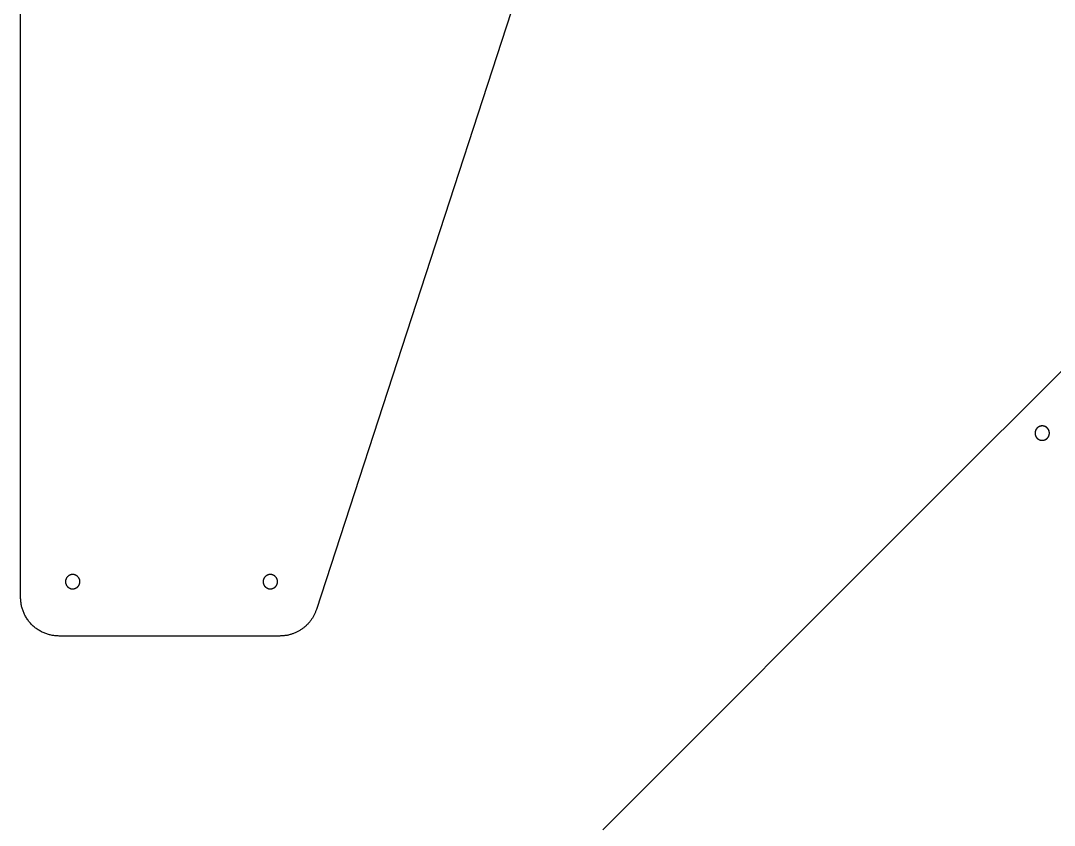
# Model space of a CAD drawing. Extents: x 0 to 146, y -2 to 88.
# Drawn here: x 18.03 to 31.5, y 41.32 to 51.81 of the extents above; entities that cross this region are included whole.
import ezdxf

# ---------------------------------------------------------------- set-up
doc = ezdxf.new("R2010")
doc.units = 0
doc.header["$LTSCALE"] = 15
doc.layers.add('CUT$EXTERIOR', color=1, linetype='CONTINUOUS')
doc.layers.add('CUT$INTERIOR', color=5, linetype='CONTINUOUS')

msp = doc.modelspace()

# ---------------------------------------------------------------- linework, layer by layer
at = {"layer": 'CUT$EXTERIOR'}
for p, q in [((18.026, 44.286), (18.026, 66.453)), ((25.501, 55.246), (21.879, 44.132)), ((29.84, 45.49), (35.994, 51.644)), ((25.611, 41.26), (29.84, 45.49)), ((18.026, 44.275), (18.026, 44.286)), ((18.027, 44.264), (18.026, 44.275)), ((18.027, 44.253), (18.027, 44.264)), ((18.028, 44.242), (18.027, 44.253)), ((18.029, 44.23), (18.028, 44.242)), ((18.031, 44.219), (18.029, 44.23)), ((18.032, 44.207), (18.031, 44.219)), ((18.034, 44.195), (18.032, 44.207)), ((18.037, 44.184), (18.034, 44.195)), ((18.039, 44.172), (18.037, 44.184)), ((18.042, 44.161), (18.039, 44.172)), ((18.045, 44.149), (18.042, 44.161)), ((18.049, 44.137), (18.045, 44.149)), ((18.053, 44.126), (18.049, 44.137)), ((18.057, 44.114), (18.053, 44.126)), ((18.061, 44.102), (18.057, 44.114)), ((18.066, 44.091), (18.061, 44.102)), ((18.071, 44.079), (18.066, 44.091)), ((18.076, 44.068), (18.071, 44.079)), ((18.082, 44.057), (18.076, 44.068)), ((18.088, 44.046), (18.082, 44.057)), ((18.094, 44.035), (18.088, 44.046)), ((21.842, 44.045), (21.837, 44.037)), ((21.847, 44.054), (21.842, 44.045)), ((21.851, 44.062), (21.847, 44.054)), ((21.855, 44.071), (21.851, 44.062)), ((21.859, 44.079), (21.855, 44.071)), ((21.863, 44.088), (21.859, 44.079)), ((21.867, 44.097), (21.863, 44.088)), ((21.87, 44.105), (21.867, 44.097)), ((21.873, 44.114), (21.87, 44.105)), ((21.877, 44.123), (21.873, 44.114)), ((21.879, 44.132), (21.877, 44.123)), ((18.101, 44.024), (18.094, 44.035)), ((18.108, 44.013), (18.101, 44.024)), ((18.115, 44.002), (18.108, 44.013)), ((18.122, 43.992), (18.115, 44.002)), ((18.13, 43.981), (18.122, 43.992)), ((18.138, 43.971), (18.13, 43.981)), ((18.146, 43.961), (18.138, 43.971)), ((18.155, 43.952), (18.146, 43.961)), ((18.164, 43.942), (18.155, 43.952)), ((18.173, 43.933), (18.164, 43.942)), ((18.182, 43.924), (18.173, 43.933)), ((18.191, 43.915), (18.182, 43.924)), ((18.201, 43.907), (18.191, 43.915)), ((21.737, 43.914), (21.73, 43.907)), ((21.745, 43.92), (21.737, 43.914)), ((21.752, 43.927), (21.745, 43.92)), ((21.759, 43.935), (21.752, 43.927)), ((21.766, 43.942), (21.759, 43.935)), ((21.773, 43.949), (21.766, 43.942)), ((21.78, 43.957), (21.773, 43.949)), ((21.786, 43.964), (21.78, 43.957)), ((21.793, 43.972), (21.786, 43.964)), ((21.799, 43.98), (21.793, 43.972)), ((21.805, 43.988), (21.799, 43.98)), ((21.811, 43.996), (21.805, 43.988)), ((21.816, 44.004), (21.811, 43.996)), ((21.822, 44.012), (21.816, 44.004)), ((21.827, 44.02), (21.822, 44.012)), ((21.832, 44.028), (21.827, 44.02)), ((21.837, 44.037), (21.832, 44.028)), ((18.211, 43.898), (18.201, 43.907)), ((18.221, 43.89), (18.211, 43.898)), ((18.231, 43.883), (18.221, 43.89)), ((18.242, 43.875), (18.231, 43.883)), ((18.253, 43.868), (18.242, 43.875)), ((18.263, 43.861), (18.253, 43.868)), ((18.274, 43.855), (18.263, 43.861)), ((18.285, 43.848), (18.274, 43.855)), ((18.296, 43.842), (18.285, 43.848)), ((18.308, 43.837), (18.296, 43.842)), ((18.319, 43.831), (18.308, 43.837)), ((18.331, 43.826), (18.319, 43.831)), ((18.342, 43.822), (18.331, 43.826)), ((18.354, 43.817), (18.342, 43.822)), ((18.365, 43.813), (18.354, 43.817)), ((18.377, 43.809), (18.365, 43.813)), ((18.389, 43.806), (18.377, 43.809)), ((18.4, 43.803), (18.389, 43.806)), ((18.412, 43.8), (18.4, 43.803)), ((18.424, 43.797), (18.412, 43.8)), ((18.435, 43.795), (18.424, 43.797)), ((18.447, 43.793), (18.435, 43.795)), ((18.458, 43.791), (18.447, 43.793)), ((18.47, 43.79), (18.458, 43.791)), ((18.481, 43.788), (18.47, 43.79)), ((18.493, 43.788), (18.481, 43.788)), ((18.504, 43.787), (18.493, 43.788)), ((18.515, 43.787), (18.504, 43.787)), ((18.526, 43.786), (18.515, 43.787)), ((21.404, 43.786), (18.526, 43.786)), ((21.413, 43.787), (21.404, 43.786)), ((21.423, 43.787), (21.413, 43.787)), ((21.432, 43.787), (21.423, 43.787)), ((21.441, 43.788), (21.432, 43.787)), ((21.451, 43.789), (21.441, 43.788)), ((21.46, 43.79), (21.451, 43.789)), ((21.469, 43.791), (21.46, 43.79)), ((21.479, 43.792), (21.469, 43.791)), ((21.488, 43.794), (21.479, 43.792)), ((21.498, 43.795), (21.488, 43.794)), ((21.507, 43.797), (21.498, 43.795)), ((21.517, 43.799), (21.507, 43.797)), ((21.526, 43.802), (21.517, 43.799)), ((21.536, 43.804), (21.526, 43.802)), ((21.545, 43.807), (21.536, 43.804)), ((21.555, 43.81), (21.545, 43.807)), ((21.564, 43.813), (21.555, 43.81)), ((21.573, 43.816), (21.564, 43.813)), ((21.583, 43.82), (21.573, 43.816)), ((21.592, 43.823), (21.583, 43.82)), ((21.601, 43.827), (21.592, 43.823)), ((21.611, 43.831), (21.601, 43.827)), ((21.62, 43.835), (21.611, 43.831)), ((21.629, 43.84), (21.62, 43.835)), ((21.638, 43.844), (21.629, 43.84)), ((21.647, 43.849), (21.638, 43.844)), ((21.655, 43.854), (21.647, 43.849)), ((21.664, 43.859), (21.655, 43.854)), ((21.673, 43.865), (21.664, 43.859)), ((21.681, 43.87), (21.673, 43.865)), ((21.689, 43.876), (21.681, 43.87)), ((21.698, 43.882), (21.689, 43.876)), ((21.706, 43.888), (21.698, 43.882)), ((21.714, 43.894), (21.706, 43.888)), ((21.722, 43.9), (21.714, 43.894)), ((21.73, 43.907), (21.722, 43.9))]:
    msp.add_line(p, q, dxfattribs=at)
at = {"layer": 'CUT$INTERIOR'}
for p, q in [((31.253, 46.47), (31.251, 46.467)), ((31.253, 46.472), (31.252, 46.469)), ((31.255, 46.475), (31.253, 46.472)), ((31.254, 46.473), (31.253, 46.47)), ((31.256, 46.476), (31.254, 46.473)), ((31.256, 46.478), (31.255, 46.475)), ((31.258, 46.48), (31.256, 46.478)), ((31.257, 46.479), (31.256, 46.476)), ((31.259, 46.482), (31.257, 46.479)), ((31.26, 46.483), (31.258, 46.48)), ((31.261, 46.484), (31.259, 46.482)), ((31.262, 46.486), (31.26, 46.483)), ((31.263, 46.487), (31.261, 46.484)), ((31.264, 46.488), (31.262, 46.486)), ((31.265, 46.489), (31.263, 46.487)), ((31.266, 46.491), (31.264, 46.488)), ((31.267, 46.492), (31.265, 46.489)), ((31.268, 46.493), (31.266, 46.491)), ((31.269, 46.494), (31.267, 46.492)), ((31.27, 46.496), (31.268, 46.493)), ((31.271, 46.497), (31.269, 46.494)), ((31.272, 46.498), (31.27, 46.496)), ((31.273, 46.499), (31.271, 46.497)), ((31.275, 46.5), (31.272, 46.498)), ((31.276, 46.501), (31.273, 46.499)), ((31.277, 46.502), (31.275, 46.5)), ((31.278, 46.503), (31.276, 46.501)), ((31.28, 46.505), (31.277, 46.502)), ((31.281, 46.505), (31.278, 46.503)), ((31.282, 46.506), (31.28, 46.505)), ((31.283, 46.507), (31.281, 46.505)), ((31.285, 46.508), (31.282, 46.506)), ((31.286, 46.509), (31.283, 46.507)), ((31.288, 46.51), (31.285, 46.508)), ((31.289, 46.511), (31.286, 46.509)), ((31.291, 46.512), (31.288, 46.51)), ((31.292, 46.512), (31.289, 46.511)), ((31.293, 46.513), (31.291, 46.512)), ((31.295, 46.514), (31.292, 46.512)), ((31.296, 46.515), (31.293, 46.513)), ((31.297, 46.515), (31.295, 46.514)), ((31.299, 46.516), (31.296, 46.515)), ((31.3, 46.517), (31.297, 46.515)), ((31.302, 46.518), (31.299, 46.516)), ((31.303, 46.518), (31.3, 46.517)), ((31.305, 46.519), (31.302, 46.518)), ((31.307, 46.519), (31.303, 46.518)), ((31.308, 46.52), (31.305, 46.519)), ((31.31, 46.52), (31.307, 46.519)), ((31.311, 46.521), (31.308, 46.52)), ((31.313, 46.521), (31.31, 46.52)), ((31.315, 46.522), (31.311, 46.521)), ((31.316, 46.522), (31.313, 46.521)), ((31.318, 46.522), (31.315, 46.522)), ((31.319, 46.523), (31.316, 46.522)), ((31.321, 46.523), (31.318, 46.522)), ((31.322, 46.523), (31.319, 46.523)), ((31.324, 46.523), (31.321, 46.523)), ((31.325, 46.524), (31.322, 46.523)), ((31.327, 46.524), (31.324, 46.523)), ((31.329, 46.524), (31.325, 46.524)), ((31.331, 46.524), (31.327, 46.524)), ((31.332, 46.524), (31.329, 46.524)), ((31.334, 46.524), (31.331, 46.524)), ((31.335, 46.524), (31.332, 46.524)), ((31.337, 46.524), (31.334, 46.524)), ((31.338, 46.524), (31.335, 46.524)), ((31.34, 46.524), (31.337, 46.524)), ((31.342, 46.524), (31.338, 46.524)), ((31.344, 46.524), (31.34, 46.524)), ((31.345, 46.524), (31.342, 46.524)), ((31.347, 46.524), (31.344, 46.524)), ((31.348, 46.524), (31.345, 46.524)), ((31.35, 46.524), (31.347, 46.524)), ((31.351, 46.523), (31.348, 46.524)), ((31.353, 46.523), (31.35, 46.524)), ((31.355, 46.523), (31.351, 46.523)), ((31.357, 46.523), (31.353, 46.523)), ((31.358, 46.522), (31.355, 46.523)), ((31.36, 46.522), (31.357, 46.523)), ((31.361, 46.522), (31.358, 46.522)), ((31.363, 46.521), (31.36, 46.522)), ((31.364, 46.521), (31.361, 46.522)), ((31.366, 46.52), (31.363, 46.521)), ((31.367, 46.52), (31.364, 46.521)), ((31.369, 46.519), (31.366, 46.52)), ((31.37, 46.519), (31.367, 46.52)), ((31.372, 46.518), (31.369, 46.519)), ((31.373, 46.517), (31.37, 46.519)), ((31.375, 46.517), (31.372, 46.518)), ((31.376, 46.516), (31.373, 46.517)), ((31.378, 46.515), (31.375, 46.517)), ((31.379, 46.515), (31.376, 46.516)), ((31.381, 46.514), (31.378, 46.515)), ((31.382, 46.513), (31.379, 46.515)), ((31.384, 46.512), (31.381, 46.514)), ((31.385, 46.512), (31.382, 46.513)), ((31.387, 46.511), (31.384, 46.512)), ((31.388, 46.51), (31.385, 46.512)), ((31.389, 46.509), (31.387, 46.511)), ((31.39, 46.508), (31.388, 46.51)), ((31.392, 46.507), (31.389, 46.509)), ((31.393, 46.506), (31.39, 46.508)), ((31.395, 46.505), (31.392, 46.507)), ((31.396, 46.504), (31.393, 46.506)), ((31.397, 46.503), (31.395, 46.505)), ((31.398, 46.502), (31.396, 46.504)), ((31.4, 46.501), (31.397, 46.503)), ((31.401, 46.5), (31.398, 46.502)), ((31.402, 46.499), (31.4, 46.501)), ((31.403, 46.498), (31.401, 46.5)), ((31.404, 46.496), (31.402, 46.499)), ((31.405, 46.496), (31.403, 46.498)), ((31.407, 46.494), (31.404, 46.496)), ((31.408, 46.493), (31.405, 46.496)), ((31.409, 46.492), (31.407, 46.494)), ((31.41, 46.491), (31.408, 46.493)), ((31.411, 46.489), (31.409, 46.492)), ((31.412, 46.488), (31.41, 46.491)), ((31.413, 46.487), (31.411, 46.489)), ((31.414, 46.486), (31.412, 46.488)), ((31.415, 46.484), (31.413, 46.487)), ((31.416, 46.483), (31.414, 46.486)), ((31.417, 46.481), (31.415, 46.484)), ((31.417, 46.48), (31.416, 46.483)), ((31.418, 46.478), (31.417, 46.481)), ((31.419, 46.477), (31.417, 46.48)), ((31.42, 46.476), (31.418, 46.478)), ((31.421, 46.475), (31.419, 46.477)), ((31.421, 46.473), (31.42, 46.476)), ((31.422, 46.472), (31.421, 46.475)), ((31.423, 46.47), (31.421, 46.473)), ((31.423, 46.469), (31.422, 46.472)), ((31.424, 46.467), (31.423, 46.47)), ((31.245, 46.444), (31.244, 46.441)), ((31.245, 46.442), (31.244, 46.439)), ((31.244, 46.441), (31.244, 46.438)), ((31.244, 46.439), (31.244, 46.436)), ((31.244, 46.438), (31.244, 46.434)), ((31.244, 46.436), (31.244, 46.432)), ((31.244, 46.434), (31.244, 46.431)), ((31.244, 46.432), (31.244, 46.429)), ((31.244, 46.431), (31.244, 46.428)), ((31.244, 46.429), (31.244, 46.426)), ((31.244, 46.428), (31.244, 46.425)), ((31.244, 46.426), (31.244, 46.423)), ((31.244, 46.425), (31.244, 46.421)), ((31.244, 46.423), (31.245, 46.419)), ((31.244, 46.421), (31.245, 46.418)), ((31.246, 46.45), (31.245, 46.447)), ((31.246, 46.449), (31.245, 46.445)), ((31.245, 46.447), (31.245, 46.444)), ((31.245, 46.445), (31.245, 46.442)), ((31.245, 46.419), (31.245, 46.416)), ((31.245, 46.418), (31.245, 46.415)), ((31.245, 46.416), (31.246, 46.413)), ((31.245, 46.415), (31.246, 46.412)), ((31.247, 46.455), (31.246, 46.452)), ((31.247, 46.454), (31.246, 46.45)), ((31.246, 46.452), (31.246, 46.449)), ((31.246, 46.413), (31.246, 46.41)), ((31.246, 46.412), (31.247, 46.408)), ((31.246, 46.41), (31.247, 46.407)), ((31.248, 46.458), (31.247, 46.455)), ((31.248, 46.457), (31.247, 46.454)), ((31.247, 46.408), (31.247, 46.405)), ((31.247, 46.407), (31.248, 46.403)), ((31.247, 46.405), (31.248, 46.402)), ((31.249, 46.461), (31.248, 46.458)), ((31.249, 46.46), (31.248, 46.457)), ((31.248, 46.403), (31.249, 46.4)), ((31.248, 46.402), (31.249, 46.399)), ((31.25, 46.464), (31.249, 46.461)), ((31.25, 46.463), (31.249, 46.46)), ((31.249, 46.4), (31.25, 46.397)), ((31.249, 46.399), (31.251, 46.396)), ((31.251, 46.467), (31.25, 46.464)), ((31.251, 46.466), (31.25, 46.463)), ((31.25, 46.397), (31.251, 46.394)), ((31.252, 46.469), (31.251, 46.466)), ((31.251, 46.396), (31.252, 46.393)), ((31.251, 46.394), (31.253, 46.391)), ((31.252, 46.393), (31.253, 46.39)), ((31.253, 46.391), (31.254, 46.388)), ((31.253, 46.39), (31.255, 46.387)), ((31.254, 46.388), (31.256, 46.385)), ((31.255, 46.387), (31.256, 46.384)), ((31.256, 46.385), (31.257, 46.383)), ((31.256, 46.384), (31.258, 46.382)), ((31.257, 46.383), (31.259, 46.38)), ((31.258, 46.382), (31.26, 46.379)), ((31.259, 46.38), (31.261, 46.377)), ((31.26, 46.379), (31.261, 46.376)), ((31.261, 46.377), (31.263, 46.375)), ((31.261, 46.376), (31.263, 46.374)), ((31.263, 46.375), (31.265, 46.372)), ((31.263, 46.374), (31.265, 46.371)), ((31.265, 46.372), (31.267, 46.369)), ((31.265, 46.371), (31.268, 46.369)), ((31.267, 46.369), (31.269, 46.367)), ((31.268, 46.369), (31.27, 46.366)), ((31.269, 46.367), (31.271, 46.365)), ((31.27, 46.366), (31.272, 46.364)), ((31.271, 46.365), (31.273, 46.362)), ((31.272, 46.364), (31.274, 46.362)), ((31.273, 46.362), (31.276, 46.36)), ((31.274, 46.362), (31.277, 46.359)), ((31.276, 46.36), (31.278, 46.358)), ((31.277, 46.359), (31.279, 46.357)), ((31.278, 46.358), (31.281, 46.356)), ((31.279, 46.357), (31.282, 46.355)), ((31.281, 46.356), (31.283, 46.354)), ((31.282, 46.355), (31.285, 46.353)), ((31.283, 46.354), (31.286, 46.352)), ((31.285, 46.353), (31.287, 46.352)), ((31.286, 46.352), (31.289, 46.351)), ((31.287, 46.352), (31.29, 46.35)), ((31.289, 46.351), (31.292, 46.349)), ((31.29, 46.35), (31.293, 46.348)), ((31.292, 46.349), (31.295, 46.347)), ((31.293, 46.348), (31.296, 46.347)), ((31.295, 46.347), (31.297, 46.346)), ((31.296, 46.347), (31.299, 46.345)), ((31.297, 46.346), (31.3, 46.345)), ((31.299, 46.345), (31.302, 46.344)), ((31.3, 46.345), (31.303, 46.343)), ((31.302, 46.344), (31.305, 46.343)), ((31.303, 46.343), (31.307, 46.342)), ((31.305, 46.343), (31.308, 46.342)), ((31.307, 46.342), (31.31, 46.341)), ((31.308, 46.342), (31.311, 46.341)), ((31.31, 46.341), (31.313, 46.34)), ((31.311, 46.341), (31.314, 46.34)), ((31.313, 46.34), (31.316, 46.34)), ((31.314, 46.34), (31.317, 46.339)), ((31.316, 46.34), (31.319, 46.339)), ((31.317, 46.339), (31.32, 46.339)), ((31.319, 46.339), (31.322, 46.338)), ((31.32, 46.339), (31.324, 46.338)), ((31.322, 46.338), (31.325, 46.338)), ((31.324, 46.338), (31.327, 46.338)), ((31.325, 46.338), (31.329, 46.337)), ((31.327, 46.338), (31.33, 46.337)), ((31.329, 46.337), (31.332, 46.337)), ((31.33, 46.337), (31.333, 46.337)), ((31.332, 46.337), (31.335, 46.337)), ((31.333, 46.337), (31.337, 46.337)), ((31.335, 46.337), (31.338, 46.337)), ((31.337, 46.337), (31.34, 46.337)), ((31.338, 46.337), (31.342, 46.337)), ((31.34, 46.337), (31.343, 46.337)), ((31.342, 46.337), (31.345, 46.337)), ((31.343, 46.337), (31.346, 46.337)), ((31.345, 46.337), (31.348, 46.338)), ((31.346, 46.337), (31.349, 46.338)), ((31.348, 46.338), (31.351, 46.338)), ((31.349, 46.338), (31.353, 46.338)), ((31.351, 46.338), (31.355, 46.339)), ((31.353, 46.338), (31.356, 46.339)), ((31.355, 46.339), (31.358, 46.339)), ((31.356, 46.339), (31.359, 46.339)), ((31.358, 46.339), (31.361, 46.34)), ((31.359, 46.339), (31.362, 46.34)), ((31.361, 46.34), (31.364, 46.341)), ((31.362, 46.34), (31.365, 46.341)), ((31.364, 46.341), (31.367, 46.342)), ((31.365, 46.341), (31.368, 46.342)), ((31.367, 46.342), (31.37, 46.343)), ((31.368, 46.342), (31.372, 46.343)), ((31.37, 46.343), (31.373, 46.344)), ((31.372, 46.343), (31.375, 46.345)), ((31.373, 46.344), (31.376, 46.345)), ((31.375, 46.345), (31.377, 46.346)), ((31.376, 46.345), (31.379, 46.347)), ((31.377, 46.346), (31.38, 46.347)), ((31.379, 46.347), (31.382, 46.348)), ((31.38, 46.347), (31.383, 46.349)), ((31.382, 46.348), (31.385, 46.35)), ((31.383, 46.349), (31.386, 46.35)), ((31.385, 46.35), (31.388, 46.351)), ((31.386, 46.35), (31.389, 46.352)), ((31.388, 46.351), (31.39, 46.353)), ((31.389, 46.352), (31.392, 46.354)), ((31.39, 46.353), (31.393, 46.355)), ((31.392, 46.354), (31.394, 46.356)), ((31.393, 46.355), (31.396, 46.357)), ((31.394, 46.356), (31.397, 46.358)), ((31.396, 46.357), (31.398, 46.359)), ((31.397, 46.358), (31.399, 46.36)), ((31.398, 46.359), (31.401, 46.361)), ((31.399, 46.36), (31.402, 46.362)), ((31.401, 46.361), (31.403, 46.364)), ((31.402, 46.362), (31.404, 46.364)), ((31.403, 46.364), (31.405, 46.366)), ((31.404, 46.364), (31.406, 46.367)), ((31.405, 46.366), (31.408, 46.368)), ((31.406, 46.367), (31.408, 46.369)), ((31.408, 46.369), (31.411, 46.372)), ((31.408, 46.368), (31.41, 46.371)), ((31.41, 46.371), (31.412, 46.373)), ((31.411, 46.372), (31.413, 46.374)), ((31.412, 46.373), (31.414, 46.376)), ((31.413, 46.374), (31.414, 46.377)), ((31.414, 46.377), (31.416, 46.38)), ((31.414, 46.376), (31.416, 46.379)), ((31.416, 46.38), (31.418, 46.382)), ((31.416, 46.379), (31.417, 46.381)), ((31.417, 46.381), (31.419, 46.384)), ((31.418, 46.382), (31.42, 46.385)), ((31.419, 46.384), (31.421, 46.387)), ((31.42, 46.385), (31.421, 46.388)), ((31.421, 46.388), (31.423, 46.391)), ((31.421, 46.387), (31.422, 46.39)), ((31.422, 46.39), (31.423, 46.393)), ((31.425, 46.466), (31.423, 46.469)), ((31.423, 46.393), (31.425, 46.396)), ((31.423, 46.391), (31.424, 46.394)), ((31.425, 46.464), (31.424, 46.467)), ((31.424, 46.394), (31.425, 46.397)), ((31.426, 46.463), (31.425, 46.466)), ((31.426, 46.461), (31.425, 46.464)), ((31.425, 46.397), (31.426, 46.4)), ((31.425, 46.396), (31.426, 46.399)), ((31.427, 46.46), (31.426, 46.463)), ((31.427, 46.458), (31.426, 46.461)), ((31.426, 46.4), (31.427, 46.403)), ((31.426, 46.399), (31.427, 46.402)), ((31.428, 46.456), (31.427, 46.46)), ((31.428, 46.455), (31.427, 46.458)), ((31.427, 46.403), (31.428, 46.406)), ((31.427, 46.402), (31.428, 46.405)), ((31.429, 46.453), (31.428, 46.456)), ((31.429, 46.451), (31.428, 46.455)), ((31.428, 46.406), (31.429, 46.409)), ((31.428, 46.405), (31.429, 46.408)), ((31.429, 46.45), (31.429, 46.453)), ((31.43, 46.448), (31.429, 46.451)), ((31.43, 46.447), (31.429, 46.45)), ((31.429, 46.411), (31.43, 46.415)), ((31.429, 46.409), (31.43, 46.413)), ((31.429, 46.408), (31.429, 46.411)), ((31.43, 46.445), (31.43, 46.448)), ((31.43, 46.444), (31.43, 46.447)), ((31.431, 46.442), (31.43, 46.445)), ((31.431, 46.44), (31.43, 46.444)), ((31.43, 46.418), (31.431, 46.421)), ((31.43, 46.416), (31.431, 46.419)), ((31.43, 46.415), (31.43, 46.418)), ((31.43, 46.413), (31.43, 46.416)), ((31.431, 46.439), (31.431, 46.442)), ((31.431, 46.437), (31.431, 46.44)), ((31.431, 46.435), (31.431, 46.439)), ((31.431, 46.434), (31.431, 46.437)), ((31.431, 46.432), (31.431, 46.435)), ((31.431, 46.431), (31.431, 46.434)), ((31.431, 46.429), (31.431, 46.432)), ((31.431, 46.427), (31.431, 46.431)), ((31.431, 46.426), (31.431, 46.429)), ((31.431, 46.424), (31.431, 46.427)), ((31.431, 46.422), (31.431, 46.426)), ((31.431, 46.421), (31.431, 46.424)), ((31.431, 46.419), (31.431, 46.422)), ((18.678, 44.584), (18.675, 44.583)), ((18.681, 44.585), (18.678, 44.584)), ((18.684, 44.586), (18.681, 44.585)), ((18.687, 44.586), (18.684, 44.586)), ((18.691, 44.587), (18.687, 44.586)), ((18.694, 44.587), (18.691, 44.587)), ((18.697, 44.588), (18.694, 44.587)), ((18.7, 44.588), (18.697, 44.588)), ((18.703, 44.588), (18.7, 44.588)), ((18.707, 44.588), (18.703, 44.588)), ((18.71, 44.588), (18.707, 44.588)), ((18.713, 44.587), (18.71, 44.588)), ((18.716, 44.587), (18.713, 44.587)), ((18.72, 44.587), (18.716, 44.587)), ((18.723, 44.586), (18.72, 44.587)), ((18.726, 44.585), (18.723, 44.586)), ((18.729, 44.584), (18.726, 44.585)), ((18.732, 44.584), (18.729, 44.584)), ((18.735, 44.583), (18.732, 44.584)), ((21.253, 44.584), (21.25, 44.583)), ((21.256, 44.585), (21.253, 44.584)), ((21.259, 44.586), (21.256, 44.585)), ((21.263, 44.586), (21.259, 44.586)), ((21.266, 44.587), (21.263, 44.586)), ((21.269, 44.587), (21.266, 44.587)), ((21.272, 44.588), (21.269, 44.587)), ((21.275, 44.588), (21.272, 44.588)), ((21.279, 44.588), (21.275, 44.588)), ((21.282, 44.588), (21.279, 44.588)), ((21.285, 44.588), (21.282, 44.588)), ((21.288, 44.587), (21.285, 44.588)), ((21.292, 44.587), (21.288, 44.587)), ((21.295, 44.587), (21.292, 44.587)), ((21.298, 44.586), (21.295, 44.587)), ((21.301, 44.585), (21.298, 44.586)), ((21.304, 44.584), (21.301, 44.585)), ((21.308, 44.584), (21.304, 44.584)), ((21.311, 44.583), (21.308, 44.584)), ((18.611, 44.504), (18.61, 44.501)), ((18.61, 44.501), (18.61, 44.498)), ((18.61, 44.498), (18.61, 44.495)), ((18.61, 44.495), (18.61, 44.491)), ((18.61, 44.491), (18.61, 44.488)), ((18.61, 44.488), (18.611, 44.485)), ((18.612, 44.511), (18.611, 44.507)), ((18.611, 44.507), (18.611, 44.504)), ((18.611, 44.485), (18.611, 44.482)), ((18.611, 44.482), (18.612, 44.478)), ((18.613, 44.517), (18.612, 44.514)), ((18.612, 44.514), (18.612, 44.511)), ((18.612, 44.478), (18.612, 44.475)), ((18.612, 44.475), (18.613, 44.472)), ((18.614, 44.52), (18.613, 44.517)), ((18.613, 44.472), (18.614, 44.469)), ((18.615, 44.523), (18.614, 44.52)), ((18.614, 44.469), (18.615, 44.466)), ((18.616, 44.526), (18.615, 44.523)), ((18.615, 44.466), (18.616, 44.463)), ((18.617, 44.529), (18.616, 44.526)), ((18.616, 44.463), (18.617, 44.46)), ((18.618, 44.532), (18.617, 44.529)), ((18.617, 44.46), (18.618, 44.457)), ((18.62, 44.535), (18.618, 44.532)), ((18.618, 44.457), (18.619, 44.454)), ((18.619, 44.454), (18.621, 44.451)), ((18.621, 44.538), (18.62, 44.535)), ((18.623, 44.541), (18.621, 44.538)), ((18.621, 44.451), (18.622, 44.448)), ((18.624, 44.544), (18.623, 44.541)), ((18.626, 44.547), (18.624, 44.544)), ((18.628, 44.549), (18.626, 44.547)), ((18.63, 44.552), (18.628, 44.549)), ((18.632, 44.554), (18.63, 44.552)), ((18.634, 44.557), (18.632, 44.554)), ((18.636, 44.559), (18.634, 44.557)), ((18.639, 44.562), (18.636, 44.559)), ((18.641, 44.564), (18.639, 44.562)), ((18.644, 44.566), (18.641, 44.564)), ((18.646, 44.568), (18.644, 44.566)), ((18.649, 44.57), (18.646, 44.568)), ((18.651, 44.572), (18.649, 44.57)), ((18.654, 44.574), (18.651, 44.572)), ((18.657, 44.575), (18.654, 44.574)), ((18.66, 44.577), (18.657, 44.575)), ((18.663, 44.578), (18.66, 44.577)), ((18.666, 44.58), (18.663, 44.578)), ((18.669, 44.581), (18.666, 44.58)), ((18.672, 44.582), (18.669, 44.581)), ((18.675, 44.583), (18.672, 44.582)), ((18.738, 44.581), (18.735, 44.583)), ((18.741, 44.58), (18.738, 44.581)), ((18.744, 44.579), (18.741, 44.58)), ((18.747, 44.577), (18.744, 44.579)), ((18.75, 44.576), (18.747, 44.577)), ((18.753, 44.574), (18.75, 44.576)), ((18.756, 44.572), (18.753, 44.574)), ((18.758, 44.571), (18.756, 44.572)), ((18.761, 44.569), (18.758, 44.571)), ((18.764, 44.567), (18.761, 44.569)), ((18.766, 44.564), (18.764, 44.567)), ((18.768, 44.562), (18.766, 44.564)), ((18.771, 44.56), (18.768, 44.562)), ((18.773, 44.558), (18.771, 44.56)), ((18.775, 44.555), (18.773, 44.558)), ((18.777, 44.553), (18.775, 44.555)), ((18.779, 44.55), (18.777, 44.553)), ((18.781, 44.547), (18.779, 44.55)), ((18.783, 44.545), (18.781, 44.547)), ((18.785, 44.542), (18.783, 44.545)), ((18.786, 44.539), (18.785, 44.542)), ((18.788, 44.536), (18.786, 44.539)), ((18.786, 44.449), (18.787, 44.452)), ((18.787, 44.452), (18.789, 44.454)), ((18.789, 44.533), (18.788, 44.536)), ((18.79, 44.53), (18.789, 44.533)), ((18.789, 44.454), (18.79, 44.457)), ((18.792, 44.527), (18.79, 44.53)), ((18.79, 44.457), (18.791, 44.46)), ((18.791, 44.46), (18.793, 44.464)), ((18.793, 44.524), (18.792, 44.527)), ((18.794, 44.521), (18.793, 44.524)), ((18.793, 44.464), (18.794, 44.467)), ((18.795, 44.518), (18.794, 44.521)), ((18.794, 44.47), (18.795, 44.473)), ((18.794, 44.467), (18.794, 44.47)), ((18.795, 44.515), (18.795, 44.518)), ((18.796, 44.512), (18.795, 44.515)), ((18.795, 44.473), (18.796, 44.476)), ((18.797, 44.508), (18.796, 44.512)), ((18.796, 44.476), (18.797, 44.479)), ((18.797, 44.505), (18.797, 44.508)), ((18.797, 44.502), (18.797, 44.505)), ((18.798, 44.499), (18.797, 44.502)), ((18.797, 44.486), (18.798, 44.489)), ((18.797, 44.483), (18.797, 44.486)), ((18.797, 44.479), (18.797, 44.483)), ((18.798, 44.495), (18.798, 44.499)), ((18.798, 44.492), (18.798, 44.495)), ((18.798, 44.489), (18.798, 44.492)), ((21.186, 44.498), (21.185, 44.495)), ((21.185, 44.495), (21.186, 44.491)), ((21.187, 44.511), (21.186, 44.507)), ((21.186, 44.507), (21.186, 44.504)), ((21.186, 44.504), (21.186, 44.501)), ((21.186, 44.501), (21.186, 44.498)), ((21.186, 44.491), (21.186, 44.488)), ((21.186, 44.488), (21.186, 44.485)), ((21.186, 44.485), (21.186, 44.482)), ((21.186, 44.482), (21.187, 44.478)), ((21.188, 44.514), (21.187, 44.511)), ((21.187, 44.478), (21.187, 44.475)), ((21.187, 44.475), (21.188, 44.472)), ((21.189, 44.52), (21.188, 44.517)), ((21.188, 44.517), (21.188, 44.514)), ((21.188, 44.472), (21.189, 44.469)), ((21.19, 44.523), (21.189, 44.52)), ((21.189, 44.469), (21.19, 44.466)), ((21.191, 44.526), (21.19, 44.523)), ((21.19, 44.466), (21.191, 44.463)), ((21.192, 44.529), (21.191, 44.526)), ((21.191, 44.463), (21.192, 44.46)), ((21.194, 44.532), (21.192, 44.529)), ((21.192, 44.46), (21.193, 44.457)), ((21.193, 44.457), (21.195, 44.454)), ((21.195, 44.535), (21.194, 44.532)), ((21.196, 44.538), (21.195, 44.535)), ((21.195, 44.454), (21.196, 44.451)), ((21.198, 44.541), (21.196, 44.538)), ((21.196, 44.451), (21.198, 44.448)), ((21.2, 44.544), (21.198, 44.541)), ((21.202, 44.547), (21.2, 44.544)), ((21.203, 44.549), (21.202, 44.547)), ((21.205, 44.552), (21.203, 44.549)), ((21.207, 44.554), (21.205, 44.552)), ((21.21, 44.557), (21.207, 44.554)), ((21.212, 44.559), (21.21, 44.557)), ((21.214, 44.562), (21.212, 44.559)), ((21.216, 44.564), (21.214, 44.562)), ((21.219, 44.566), (21.216, 44.564)), ((21.221, 44.568), (21.219, 44.566)), ((21.224, 44.57), (21.221, 44.568)), ((21.227, 44.572), (21.224, 44.57)), ((21.229, 44.574), (21.227, 44.572)), ((21.232, 44.575), (21.229, 44.574)), ((21.235, 44.577), (21.232, 44.575)), ((21.238, 44.578), (21.235, 44.577)), ((21.241, 44.58), (21.238, 44.578)), ((21.244, 44.581), (21.241, 44.58)), ((21.247, 44.582), (21.244, 44.581)), ((21.25, 44.583), (21.247, 44.582)), ((21.314, 44.581), (21.311, 44.583)), ((21.317, 44.58), (21.314, 44.581)), ((21.32, 44.579), (21.317, 44.58)), ((21.323, 44.577), (21.32, 44.579)), ((21.325, 44.576), (21.323, 44.577)), ((21.328, 44.574), (21.325, 44.576)), ((21.331, 44.572), (21.328, 44.574)), ((21.334, 44.571), (21.331, 44.572)), ((21.336, 44.569), (21.334, 44.571)), ((21.339, 44.567), (21.336, 44.569)), ((21.341, 44.564), (21.339, 44.567)), ((21.344, 44.562), (21.341, 44.564)), ((21.346, 44.56), (21.344, 44.562)), ((21.348, 44.558), (21.346, 44.56)), ((21.35, 44.555), (21.348, 44.558)), ((21.352, 44.553), (21.35, 44.555)), ((21.354, 44.55), (21.352, 44.553)), ((21.356, 44.547), (21.354, 44.55)), ((21.358, 44.545), (21.356, 44.547)), ((21.36, 44.542), (21.358, 44.545)), ((21.361, 44.539), (21.36, 44.542)), ((21.363, 44.536), (21.361, 44.539)), ((21.361, 44.449), (21.363, 44.452)), ((21.364, 44.533), (21.363, 44.536)), ((21.363, 44.452), (21.364, 44.454)), ((21.366, 44.53), (21.364, 44.533)), ((21.364, 44.454), (21.365, 44.457)), ((21.365, 44.457), (21.367, 44.46)), ((21.367, 44.527), (21.366, 44.53)), ((21.368, 44.524), (21.367, 44.527)), ((21.367, 44.46), (21.368, 44.464)), ((21.369, 44.521), (21.368, 44.524)), ((21.368, 44.464), (21.369, 44.467)), ((21.37, 44.518), (21.369, 44.521)), ((21.369, 44.467), (21.37, 44.47)), ((21.371, 44.515), (21.37, 44.518)), ((21.37, 44.47), (21.371, 44.473)), ((21.371, 44.512), (21.371, 44.515)), ((21.372, 44.508), (21.371, 44.512)), ((21.371, 44.476), (21.372, 44.479)), ((21.371, 44.473), (21.371, 44.476)), ((21.372, 44.505), (21.372, 44.508)), ((21.373, 44.502), (21.372, 44.505)), ((21.372, 44.483), (21.373, 44.486)), ((21.372, 44.479), (21.372, 44.483)), ((21.373, 44.499), (21.373, 44.502)), ((21.373, 44.495), (21.373, 44.499)), ((21.373, 44.492), (21.373, 44.495)), ((21.373, 44.489), (21.373, 44.492)), ((21.373, 44.486), (21.373, 44.489)), ((18.622, 44.448), (18.624, 44.445)), ((18.624, 44.445), (18.626, 44.442)), ((18.626, 44.442), (18.628, 44.44)), ((18.628, 44.44), (18.63, 44.437)), ((18.63, 44.437), (18.632, 44.434)), ((18.632, 44.434), (18.634, 44.432)), ((18.634, 44.432), (18.636, 44.43)), ((18.636, 44.43), (18.638, 44.427)), ((18.638, 44.427), (18.641, 44.425)), ((18.641, 44.425), (18.643, 44.423)), ((18.643, 44.423), (18.646, 44.421)), ((18.646, 44.421), (18.648, 44.419)), ((18.648, 44.419), (18.651, 44.417)), ((18.651, 44.417), (18.654, 44.415)), ((18.654, 44.415), (18.656, 44.413)), ((18.656, 44.413), (18.659, 44.412)), ((18.659, 44.412), (18.662, 44.41)), ((18.662, 44.41), (18.665, 44.409)), ((18.665, 44.409), (18.668, 44.408)), ((18.668, 44.408), (18.671, 44.406)), ((18.671, 44.406), (18.674, 44.405)), ((18.674, 44.405), (18.677, 44.404)), ((18.677, 44.404), (18.68, 44.403)), ((18.68, 44.403), (18.683, 44.403)), ((18.683, 44.403), (18.687, 44.402)), ((18.687, 44.402), (18.69, 44.402)), ((18.69, 44.402), (18.693, 44.401)), ((18.693, 44.401), (18.696, 44.401)), ((18.696, 44.401), (18.7, 44.401)), ((18.7, 44.401), (18.703, 44.4)), ((18.703, 44.4), (18.706, 44.4)), ((18.706, 44.4), (18.709, 44.401)), ((18.709, 44.401), (18.713, 44.401)), ((18.713, 44.401), (18.716, 44.401)), ((18.716, 44.401), (18.719, 44.402)), ((18.719, 44.402), (18.722, 44.402)), ((18.722, 44.402), (18.725, 44.403)), ((18.725, 44.403), (18.729, 44.404)), ((18.729, 44.404), (18.732, 44.405)), ((18.732, 44.405), (18.735, 44.406)), ((18.735, 44.406), (18.738, 44.407)), ((18.738, 44.407), (18.741, 44.408)), ((18.741, 44.408), (18.744, 44.409)), ((18.744, 44.409), (18.747, 44.411)), ((18.747, 44.411), (18.75, 44.412)), ((18.75, 44.412), (18.752, 44.414)), ((18.752, 44.414), (18.755, 44.416)), ((18.755, 44.416), (18.758, 44.417)), ((18.758, 44.417), (18.761, 44.419)), ((18.761, 44.419), (18.763, 44.421)), ((18.763, 44.421), (18.766, 44.424)), ((18.766, 44.424), (18.768, 44.426)), ((18.768, 44.426), (18.77, 44.428)), ((18.77, 44.428), (18.773, 44.43)), ((18.773, 44.43), (18.775, 44.433)), ((18.775, 44.433), (18.777, 44.435)), ((18.777, 44.435), (18.779, 44.438)), ((18.779, 44.438), (18.781, 44.44)), ((18.781, 44.44), (18.783, 44.443)), ((18.783, 44.443), (18.784, 44.446)), ((18.784, 44.446), (18.786, 44.449)), ((21.198, 44.448), (21.199, 44.445)), ((21.199, 44.445), (21.201, 44.442)), ((21.201, 44.442), (21.203, 44.44)), ((21.203, 44.44), (21.205, 44.437)), ((21.205, 44.437), (21.207, 44.434)), ((21.207, 44.434), (21.209, 44.432)), ((21.209, 44.432), (21.211, 44.43)), ((21.211, 44.43), (21.214, 44.427)), ((21.214, 44.427), (21.216, 44.425)), ((21.216, 44.425), (21.218, 44.423)), ((21.218, 44.423), (21.221, 44.421)), ((21.221, 44.421), (21.223, 44.419)), ((21.223, 44.419), (21.226, 44.417)), ((21.226, 44.417), (21.229, 44.415)), ((21.229, 44.415), (21.232, 44.413)), ((21.232, 44.413), (21.234, 44.412)), ((21.234, 44.412), (21.237, 44.41)), ((21.237, 44.41), (21.24, 44.409)), ((21.24, 44.409), (21.243, 44.408)), ((21.243, 44.408), (21.246, 44.406)), ((21.246, 44.406), (21.249, 44.405)), ((21.249, 44.405), (21.252, 44.404)), ((21.252, 44.404), (21.256, 44.403)), ((21.256, 44.403), (21.259, 44.403)), ((21.259, 44.403), (21.262, 44.402)), ((21.262, 44.402), (21.265, 44.402)), ((21.265, 44.402), (21.268, 44.401)), ((21.268, 44.401), (21.272, 44.401)), ((21.272, 44.401), (21.275, 44.401)), ((21.275, 44.401), (21.278, 44.4)), ((21.278, 44.4), (21.281, 44.4)), ((21.281, 44.4), (21.285, 44.401)), ((21.285, 44.401), (21.288, 44.401)), ((21.288, 44.401), (21.291, 44.401)), ((21.291, 44.401), (21.294, 44.402)), ((21.294, 44.402), (21.297, 44.402)), ((21.297, 44.402), (21.301, 44.403)), ((21.301, 44.403), (21.304, 44.404)), ((21.304, 44.404), (21.307, 44.405)), ((21.307, 44.405), (21.31, 44.406)), ((21.31, 44.406), (21.313, 44.407)), ((21.313, 44.407), (21.316, 44.408)), ((21.316, 44.408), (21.319, 44.409)), ((21.319, 44.409), (21.322, 44.411)), ((21.322, 44.411), (21.325, 44.412)), ((21.325, 44.412), (21.328, 44.414)), ((21.328, 44.414), (21.33, 44.416)), ((21.33, 44.416), (21.333, 44.417)), ((21.333, 44.417), (21.336, 44.419)), ((21.336, 44.419), (21.338, 44.421)), ((21.338, 44.421), (21.341, 44.424)), ((21.341, 44.424), (21.343, 44.426)), ((21.343, 44.426), (21.346, 44.428)), ((21.346, 44.428), (21.348, 44.43)), ((21.348, 44.43), (21.35, 44.433)), ((21.35, 44.433), (21.352, 44.435)), ((21.352, 44.435), (21.354, 44.438)), ((21.354, 44.438), (21.356, 44.44)), ((21.356, 44.44), (21.358, 44.443)), ((21.358, 44.443), (21.36, 44.446)), ((21.36, 44.446), (21.361, 44.449))]:
    msp.add_line(p, q, dxfattribs=at)

doc.saveas('drawing.dxf')
